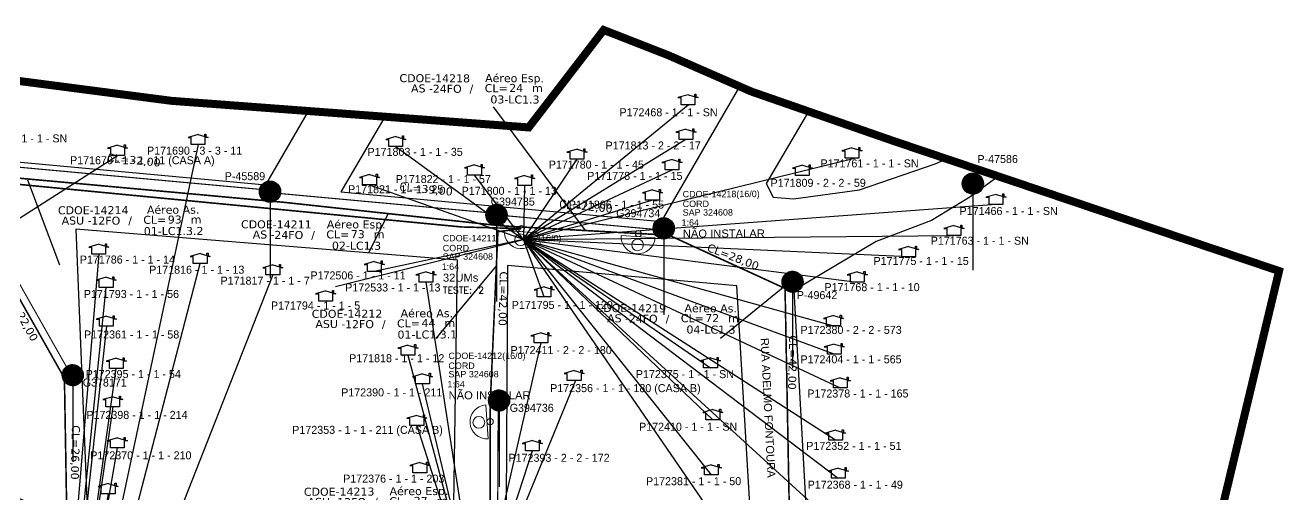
# Model space of a CAD drawing. Extents: x 4313 to 28038, y -9425 to 4777.
# Drawn here: x 13942 to 15514, y 2683 to 3269 of the extents above; entities that cross this region are included whole.
import ezdxf
from ezdxf.enums import TextEntityAlignment as Align

# ---------------------------------------------------------------- set-up
doc = ezdxf.new("R2010")
doc.units = ezdxf.units.DM
doc.header["$MEASUREMENT"] = 0
for name, color, linetype, lineweight in [("20.0-LEGENDA DOS CDO'S", 1, 'Continuous', 0), ('20.2-CDO_POSTE', 1, 'Continuous', 5), ('20.6-CORDOALHA_SUPORTE', 7, 'Continuous', 25)]:
    doc.layers.add(name, color=color, linetype=linetype, lineweight=lineweight)
for name, color, linetype in [('CAP a instalar', 1, 'Continuous'), ('celulas gpon', 7, 'Continuous'), ('label_cabos', 7, 'Continuous'), ('locais', 7, 'Continuous'), ('locais legendas', 7, 'Continuous'), ('QUADRA', 7, 'Continuous'), ('Segmento de Logradouro Texto', 238, 'Continuous'), ('surveys', 7, 'Continuous'), ('surveys legendas', 7, 'Continuous')]:
    doc.layers.add(name, color=color, linetype=linetype)
doc.layers.add('DROP DE CLIENTE', color=140, linetype='Continuous', plot=False)
doc.styles.add('ARIAL', font='arial.ttf')
doc.styles.add('DIGICADE', font='arial.ttf')
doc.styles.add('ROMANS', font='romans.shx')
doc.styles.add('siredit', font='verdana.ttf')
doc.linetypes.add('FENCELINE1', pattern='A,0.25,-0.1,[133,ltypeshp.shx,S=0.1,R=0,X=-0.1,Y=0],-0.1,1', length=1.45)
doc.dimstyles.new('CC', dxfattribs={"dimtxt": 1, "dimasz": 2, "dimexe": 0.18, "dimexo": 0.0625, "dimgap": 0.09, "dimtad": 0, "dimdec": 0, "dimrnd": 1, "dimzin": 0, "dimdsep": 46, "dimtxsty": 'siredit', "dimblk": 'NONE', "dimcen": 0, "dimse1": 1, "dimse2": 1, "dimsd1": 1, "dimsd2": 1, "dimclrt": 7, "dimadec": 0, "dimazin": 0, "dimtfac": 1, "dimtdec": 0, "dimtofl": 0, "dimtmove": 0, "dimatfit": 3, "dimfxl": 0, "dimtolj": 1, "dimtzin": 0, "dimarcsym": 0})

# ---------------------------------------------------------------- blocks, each defined once
blk = doc.blocks.new('*X22')
at = {"color": 0}
for p, q in [((-0.679997, 0.416018), (-0.018018, 1.077997)), ((-0.679809, 0.433884), (-0.035884, 1.077809)), ((-0.679715, 0.398622), (-0.000622, 1.077715)), ((-0.67911, 0.452261), (-0.054261, 1.07711)), ((-0.678999, 0.381661), (0.016339, 1.076999)), ((-0.677877, 0.365105), (0.032895, 1.075877)), ((-0.677853, 0.471196), (-0.073196, 1.075853)), ((-0.676376, 0.348929), (0.049071, 1.074376)), ((-0.675978, 0.490748), (-0.092748, 1.073978)), ((-0.674518, 0.333109), (0.064891, 1.072518)), ((-0.673417, 0.510987), (-0.112987, 1.071417)), ((-0.672323, 0.317627), (0.080373, 1.070323)), ((-0.67008, 0.532002), (-0.134002, 1.06808)), ((-0.669809, 0.302463), (0.095537, 1.067809)), ((-0.666991, 0.287604), (0.110396, 1.064991)), ((-0.665856, 0.553903), (-0.155903, 1.063856)), ((-0.663883, 0.273034), (0.124966, 1.061883)), ((-0.660603, 0.576834), (-0.178834, 1.058603)), ((-0.660497, 0.258742), (0.139258, 1.058497)), ((-0.656846, 0.244715), (0.153285, 1.054846)), ((-0.654125, 0.600989), (-0.202989, 1.052125)), ((-0.652938, 0.230945), (0.167055, 1.050938)), ((-0.648783, 0.217422), (0.180578, 1.046783)), ((-0.646156, 0.626637), (-0.228637, 1.044156)), ((-0.64439, 0.204138), (0.193862, 1.04239)), ((-0.639766, 0.191085), (0.206915, 1.037766)), ((-0.636298, 0.654172), (-0.256172, 1.034298)), ((-0.634917, 0.178256), (0.219744, 1.032917)), ((-0.62985, 0.165645), (0.232355, 1.02785)), ((-0.624571, 0.153247), (0.244753, 1.022571)), ((-0.623925, 0.684222), (-0.286222, 1.021925)), ((-0.619084, 0.141056), (0.256944, 1.017084)), ((-0.613395, 0.129067), (0.268933, 1.011395)), ((-0.607932, 0.717893), (-0.319893, 1.005932)), ((-0.607508, 0.117277), (0.280723, 1.005508)), ((-0.601426, 0.10568), (0.29232, 0.999426)), ((-0.595154, 0.094275), (0.303725, 0.993154)), ((-0.588694, 0.083057), (0.314943, 0.986694)), ((-0.58596, 0.757543), (-0.359543, 0.98396)), ((-0.58205, 0.072024), (0.325976, 0.98005)), ((-0.575224, 0.061172), (0.336828, 0.973224)), ((-0.568219, 0.0505), (0.3475, 0.966219)), ((-0.561036, 0.040005), (0.357995, 0.959036)), ((-0.553678, 0.029685), (0.368315, 0.951678)), ((-0.550397, 0.810783), (-0.412783, 0.948397)), ((-0.546146, 0.01954), (0.37846, 0.944146)), ((-0.538442, 0.009566), (0.388434, 0.936442)), ((-0.530567, -0.000236), (0.398236, 0.928567)), ((-0.522522, -0.009869), (0.407869, 0.920522)), ((-0.514308, -0.019333), (0.417333, 0.912308)), ((-0.505925, -0.028628), (0.426628, 0.903925)), ((-0.497375, -0.037756), (0.435756, 0.895375)), ((-0.488657, -0.046715), (0.444715, 0.886657)), ((-0.479772, -0.055508), (0.453508, 0.877772)), ((-0.470719, -0.064133), (0.462133, 0.868719)), ((-0.461499, -0.07259), (0.47059, 0.859499)), ((-0.45211, -0.080879), (0.478879, 0.85011)), ((-0.442553, -0.089), (0.487, 0.840553)), ((-0.432826, -0.096951), (0.494951, 0.830826)), ((-0.422929, -0.104731), (0.502731, 0.820929)), ((-0.41286, -0.11234), (0.51034, 0.81086)), ((-0.402619, -0.119776), (0.517776, 0.800619)), ((-0.392202, -0.127037), (0.525037, 0.790202)), ((-0.381609, -0.134122), (0.532122, 0.779609)), ((-0.370838, -0.141028), (0.539028, 0.768838)), ((-0.359886, -0.147754), (0.545754, 0.757886)), ((-0.348751, -0.154296), (0.552296, 0.746751)), ((-0.337429, -0.160652), (0.558652, 0.735429)), ((-0.325919, -0.16682), (0.56482, 0.723919)), ((-0.314215, -0.172794), (0.570794, 0.712215)), ((-0.302316, -0.178572), (0.576572, 0.700316)), ((-0.290215, -0.184149), (0.582149, 0.688215)), ((-0.27791, -0.189522), (0.587522, 0.67591)), ((-0.265395, -0.194684), (0.592684, 0.663395)), ((-0.252664, -0.199631), (0.597631, 0.650664)), ((-0.239711, -0.204356), (0.602356, 0.637711)), ((-0.226531, -0.208853), (0.606853, 0.624531)), ((-0.213115, -0.213115), (0.611115, 0.611115)), ((-0.199456, -0.217134), (0.615134, 0.597456)), ((-0.185546, -0.220901), (0.618901, 0.583546)), ((-0.171373, -0.224406), (0.622406, 0.569373)), ((-0.156929, -0.22764), (0.62564, 0.554929)), ((-0.1422, -0.230589), (0.628589, 0.5402)), ((-0.127174, -0.23324), (0.63124, 0.525174)), ((-0.111836, -0.23558), (0.63358, 0.509836)), ((-0.096169, -0.23759), (0.63559, 0.494169)), ((-0.080154, -0.239253), (0.637253, 0.478154)), ((-0.06377, -0.240547), (0.638547, 0.46177)), ((-0.046993, -0.241448), (0.639448, 0.444993)), ((-0.029795, -0.241927), (0.639927, 0.427795)), ((-0.012144, -0.241953), (0.639953, 0.410144)), ((0.006, -0.241488), (0.639488, 0.392)), ((0.024679, -0.240486), (0.638486, 0.373321)), ((0.043948, -0.238895), (0.636895, 0.354052)), ((0.063871, -0.236649), (0.634649, 0.334129)), ((0.084528, -0.23367), (0.63167, 0.313472)), ((0.106018, -0.229858), (0.627858, 0.291982)), ((0.12847, -0.225084), (0.623084, 0.26953)), ((0.152051, -0.21918), (0.61718, 0.245949)), ((0.176993, -0.211916), (0.609916, 0.221007)), ((0.203627, -0.20296), (0.60096, 0.194373)), ((0.232456, -0.191808), (0.589808, 0.165544)), ((0.264325, -0.177617), (0.575617, 0.133675)), ((0.300865, -0.158754), (0.556754, 0.097135)), ((0.346227, -0.13107), (0.52907, 0.051773)), ((0.43272, -0.062254), (0.460254, -0.03472))]:
    blk.add_line(p, q, dxfattribs=at)
blk = doc.blocks.new('POLE_POLE')
at = {"color": 0}
blk.add_line((-0.0000002, -0.00000239), (-0.0000002, -0.00004983), dxfattribs=at)
blk.add_circle((-0.0000002, 0.00000418), 0.0000066, dxfattribs=at)
at = {"color": 0, "xscale": 1e-05, "yscale": 1e-05, "zscale": 1e-05}
blk.add_blockref('*X22', (0, 0), dxfattribs=at)
blk = doc.blocks.new('SURVEY_SURVEY')
for p, q in [((0, 0.0000127), (-0.0000126, 0.000009)), ((-0.0000126, 0.000009), (-0.0000086, 0.000009)), ((-0.0000086, 0), (-0.0000086, 0.000009)), ((0.0000086, 0), (-0.0000086, 0)), ((0, 0.0000127), (0.0000126, 0.000009)), ((0.0000084, 0.0000132), (0.0000098, 0.0000132)), ((0.0000084, 0.0000103), (0.0000084, 0.0000132)), ((0.0000126, 0.000009), (0.0000086, 0.000009)), ((0.0000086, 0.000009), (0.0000086, 0)), ((0.0000098, 0.0000132), (0.0000098, 0.0000099))]:
    blk.add_line(p, q)
blk = doc.blocks.new('*U83')
at = {"color": 0}
blk.add_line((1.91, -1.13), (-2.21, -0.1), dxfattribs=at)
for centre, radius in [((0.1, 0.36), 0.733), ((-0.24, -1), 0.393)]:
    blk.add_circle(centre, radius, dxfattribs=at)
blk.add_arc((-0.15, -0.62), 2.12, 346.0674, 166.0674, dxfattribs=at)
blk = doc.blocks.new('*U33')
at = {"color": 0}
blk.add_line((2.14, -0.58), (-2.1, -0.68), dxfattribs=at)
for centre, radius in [((0, 0.38), 0.733), ((0.03, -1.03), 0.393)]:
    blk.add_circle(centre, radius, dxfattribs=at)
blk.add_arc((0.02, -0.63), 2.12, 1.3782, 181.3782, dxfattribs=at)
blk = doc.blocks.new('CDOE_CT_POSTE')
at = {"layer": "20.0-LEGENDA DOS CDO'S", "color": 0, "style": 'ARIAL'}
for tag, p in [('CDO_N', (0.12, 5.25)), ('CORDOALHA', (0.12, 4.02)), ('SAP', (0.12, 2.96)), ('1:XX', (0.14, 1.23)), ('UMS', (0.14, 0.22))]:
    blk.add_attdef(tag, p, '', height=0.68, rotation=0.118, dxfattribs=at)
blk.add_attdef('FIBRAS_UTILIZADAS', text='', height=0.68, rotation=0.118, dxfattribs=at).set_placement((7.83, 5.26), align=Align.CENTER)
blk = doc.blocks.new('Teste  FTTH')
at = {"color": 0, "lineweight": 0, "style": 'ROMANS'}
for tag, p in [('TESTE', (-2.302, -0.29)), ('QTDE', (0.212, -0.29))]:
    blk.add_attdef(tag, p, '', height=0.48, dxfattribs=at)
for tag, p, flags in [('FID', (-2.227, -1.253), 1), ('FATOR', (-2.227, -2.028), 3), ('ID_ATIVIDADE', (-2.227, -2.716), 3)]:
    blk.add_attdef(tag, p, '', height=0.48, dxfattribs=dict(at, flags=flags))
blk = doc.blocks.new('*U93')
at = {"layer": '20.6-CORDOALHA_SUPORTE', "const_width": 0.139}
for points in [[(-20.84, -0.38, 1.175511), (-20.83, 0.47)], [(8.73, 0.47, 1.231752), (8.73, -0.38)]]:
    blk.add_lwpolyline(points, format="xyb", dxfattribs=at)
blk.add_lwpolyline([(-20.3, 0.04), (8.21, 0.04)], dxfattribs=at)
at = {"layer": '20.6-CORDOALHA_SUPORTE', "color": 0, "lineweight": 0, "style": 'ROMANS'}
blk.add_attdef('LANCE', text='', height=1, dxfattribs=at).set_placement((-0.54, -2.21), align=Align.RIGHT)
at = {"layer": '20.6-CORDOALHA_SUPORTE', "color": 0, "style": 'siredit'}
blk.add_attdef('QTDE', (-0.54, -2.21), '', height=1, rotation=359.69, dxfattribs=at)
at = {"layer": '20.6-CORDOALHA_SUPORTE', "color": 0, "lineweight": 0, "style": 'ROMANS'}
for tag, p, flags in [('FATOR', (-5.2, -4.44), 3), ('ID_ATIVIDADE', (-5.2, -6.67), 3), ('FID', (-5.2, -8.9), 1)]:
    blk.add_attdef(tag, p, '', height=1, dxfattribs=dict(at, flags=flags))
blk = doc.blocks.new('*U94')
at = {"layer": '20.6-CORDOALHA_SUPORTE', "const_width": 0.139}
for points in [[(-20.84, -0.38, 1.175511), (-20.83, 0.47)], [(18.24, 0.46, 1.231752), (18.24, -0.38)]]:
    blk.add_lwpolyline(points, format="xyb", dxfattribs=at)
blk.add_lwpolyline([(-20.3, 0.04), (17.72, 0.04)], dxfattribs=at)
at = {"layer": '20.6-CORDOALHA_SUPORTE', "color": 0, "lineweight": 0, "style": 'ROMANS'}
blk.add_attdef('LANCE', text='', height=1, dxfattribs=at).set_placement((-0.54, -2.21), align=Align.RIGHT)
at = {"layer": '20.6-CORDOALHA_SUPORTE', "color": 0, "style": 'siredit'}
blk.add_attdef('QTDE', (-0.54, -2.21), '', height=1, rotation=359.69, dxfattribs=at)
at = {"layer": '20.6-CORDOALHA_SUPORTE', "color": 0, "lineweight": 0, "style": 'ROMANS'}
for tag, p, flags in [('FATOR', (-5.2, -4.44), 3), ('ID_ATIVIDADE', (-5.2, -6.67), 3), ('FID', (-5.2, -8.9), 1)]:
    blk.add_attdef(tag, p, '', height=1, dxfattribs=dict(at, flags=flags))
blk = doc.blocks.new('*U95')
at = {"layer": '20.6-CORDOALHA_SUPORTE', "const_width": 0.139}
for points in [[(-20.84, -0.38, 1.175511), (-20.83, 0.47)], [(6.05, 0.47, 1.231752), (6.05, -0.38)]]:
    blk.add_lwpolyline(points, format="xyb", dxfattribs=at)
blk.add_lwpolyline([(-20.3, 0.04), (5.52, 0.04)], dxfattribs=at)
at = {"layer": '20.6-CORDOALHA_SUPORTE', "color": 0, "lineweight": 0, "style": 'ROMANS'}
blk.add_attdef('LANCE', text='', height=1, dxfattribs=at).set_placement((-0.54, -2.21), align=Align.RIGHT)
at = {"layer": '20.6-CORDOALHA_SUPORTE', "color": 0, "style": 'siredit'}
blk.add_attdef('QTDE', (-0.54, -2.21), '', height=1, rotation=359.69, dxfattribs=at)
at = {"layer": '20.6-CORDOALHA_SUPORTE', "color": 0, "lineweight": 0, "style": 'ROMANS'}
for tag, p, flags in [('FATOR', (-5.2, -4.44), 3), ('ID_ATIVIDADE', (-5.2, -6.67), 3), ('FID', (-5.2, -8.9), 1)]:
    blk.add_attdef(tag, p, '', height=1, dxfattribs=dict(at, flags=flags))
blk = doc.blocks.new('*U96')
at = {"layer": '20.6-CORDOALHA_SUPORTE', "const_width": 0.139}
for points in [[(-20.84, -0.38, 1.175511), (-20.83, 0.47)], [(-1.45, 0.47, 1.231752), (-1.45, -0.38)]]:
    blk.add_lwpolyline(points, format="xyb", dxfattribs=at)
blk.add_lwpolyline([(-20.3, 0.04), (-1.97, 0.04)], dxfattribs=at)
at = {"layer": '20.6-CORDOALHA_SUPORTE', "color": 0, "lineweight": 0, "style": 'ROMANS'}
blk.add_attdef('LANCE', text='', height=1, dxfattribs=at).set_placement((-0.54, -2.21), align=Align.RIGHT)
at = {"layer": '20.6-CORDOALHA_SUPORTE', "color": 0, "style": 'siredit'}
blk.add_attdef('QTDE', (-0.54, -2.21), '', height=1, rotation=359.69, dxfattribs=at)
at = {"layer": '20.6-CORDOALHA_SUPORTE', "color": 0, "lineweight": 0, "style": 'ROMANS'}
for tag, p, flags in [('FATOR', (-5.2, -4.44), 3), ('ID_ATIVIDADE', (-5.2, -6.67), 3), ('FID', (-5.2, -8.9), 1)]:
    blk.add_attdef(tag, p, '', height=1, dxfattribs=dict(at, flags=flags))
blk = doc.blocks.new('*U97')
at = {"layer": '20.6-CORDOALHA_SUPORTE', "const_width": 0.139}
for points in [[(-20.84, -0.38, 1.175511), (-20.83, 0.47)], [(7.83, 0.47, 1.231752), (7.83, -0.38)]]:
    blk.add_lwpolyline(points, format="xyb", dxfattribs=at)
blk.add_lwpolyline([(-20.3, 0.04), (7.31, 0.04)], dxfattribs=at)
at = {"layer": '20.6-CORDOALHA_SUPORTE', "color": 0, "lineweight": 0, "style": 'ROMANS'}
blk.add_attdef('LANCE', text='', height=1, dxfattribs=at).set_placement((-0.54, -2.21), align=Align.RIGHT)
at = {"layer": '20.6-CORDOALHA_SUPORTE', "color": 0, "style": 'siredit'}
blk.add_attdef('QTDE', (-0.54, -2.21), '', height=1, rotation=359.69, dxfattribs=at)
at = {"layer": '20.6-CORDOALHA_SUPORTE', "color": 0, "lineweight": 0, "style": 'ROMANS'}
for tag, p, flags in [('FATOR', (-5.2, -4.44), 3), ('ID_ATIVIDADE', (-5.2, -6.67), 3), ('FID', (-5.2, -8.9), 1)]:
    blk.add_attdef(tag, p, '', height=1, dxfattribs=dict(at, flags=flags))
blk = doc.blocks.new('Inst CB ESP CFOA-SM-AS-80-TS-24')
at = {"layer": 'label_cabos', "color": 0, "style": 'siredit'}
for tag, flags, p in [('ID_ATIVIDADE', 3, (1.31, 2.67)), ('FATOR', 1, (11.56, 2.55))]:
    blk.add_attdef(tag, text='', height=1, rotation=359.69, dxfattribs=dict(at, flags=flags)).set_placement(p, align=Align.MIDDLE_CENTER)
for tag, p in [('DESTINO_CABO', (3.13, 1.26)), ('TIPO_CABO', (13.11, 1.24)), ('TIPO_CABO', (1.76, 0)), ('CABO', (4.69, -0.05)), ('/', (7.71, -0.05)), ('LANCE', (10.81, 0)), ('UND', (15.96, 0)), ('FID', (13.15, -1.41))]:
    blk.add_attdef(tag, text='', height=1, rotation=359.69, dxfattribs=at).set_placement(p, align=Align.MIDDLE_CENTER)
blk.add_attdef('QTDE', (12.43, -0.47), '', height=1, rotation=359.69, dxfattribs=at)
blk = doc.blocks.new('_None')
blk = doc.blocks.new('Inst CB AS CFOA-SM-ASU-120-S-12')
at = {"layer": 'label_cabos', "color": 0, "style": 'siredit'}
for tag, flags, p in [('ID_ATIVIDADE', 3, (1.31, 2.67)), ('FATOR', 1, (11.56, 2.55))]:
    blk.add_attdef(tag, text='', height=1, rotation=359.69, dxfattribs=dict(at, flags=flags)).set_placement(p, align=Align.MIDDLE_CENTER)
for tag, p in [('DESTINO_CABO', (3.13, 1.26)), ('TIPO_CABO', (13.11, 1.24)), ('TIPO_CABO', (1.26, 0)), ('CABO', (4.69, -0.05)), ('/', (7.71, -0.05)), ('LANCE', (10.81, 0)), ('UND', (15.96, 0)), ('FID', (13.15, -1.41))]:
    blk.add_attdef(tag, text='', height=1, rotation=359.69, dxfattribs=at).set_placement(p, align=Align.MIDDLE_CENTER)
blk.add_attdef('QTDE', (12.43, -0.47), '', height=1, rotation=359.69, dxfattribs=at)
blk = doc.blocks.new('Inst CB ESP CFOA-SM-ASU-120-S-12')
at = {"layer": 'label_cabos', "color": 0, "style": 'siredit'}
for tag, flags, p in [('ID_ATIVIDADE', 3, (1.31, 2.67)), ('FATOR', 1, (11.56, 2.55))]:
    blk.add_attdef(tag, text='', height=1, rotation=359.69, dxfattribs=dict(at, flags=flags)).set_placement(p, align=Align.MIDDLE_CENTER)
for tag, p in [('DESTINO_CABO', (3.13, 1.26)), ('TIPO_CABO', (13.11, 1.24)), ('TIPO_CABO', (1.26, 0)), ('CABO', (4.69, -0.05)), ('/', (7.71, -0.05)), ('LANCE', (10.81, 0)), ('UND', (15.96, 0)), ('FID', (13.15, -1.41))]:
    blk.add_attdef(tag, text='', height=1, rotation=359.69, dxfattribs=at).set_placement(p, align=Align.MIDDLE_CENTER)
blk.add_attdef('QTDE', (12.43, -0.47), '', height=1, rotation=359.69, dxfattribs=at)
blk = doc.blocks.new('Inst CB AS CFOA-SM-AS-80-TS-24')
at = {"layer": 'label_cabos', "color": 0, "style": 'siredit'}
for tag, flags, p in [('ID_ATIVIDADE', 3, (1.31, 2.67)), ('FATOR', 1, (11.56, 2.55))]:
    blk.add_attdef(tag, text='', height=1, rotation=359.69, dxfattribs=dict(at, flags=flags)).set_placement(p, align=Align.MIDDLE_CENTER)
for tag, p in [('DESTINO_CABO', (3.13, 1.26)), ('TIPO_CABO', (13.11, 1.24)), ('TIPO_CABO', (1.76, 0)), ('CABO', (4.69, -0.05)), ('/', (7.71, -0.05)), ('LANCE', (10.81, 0)), ('UND', (15.96, 0)), ('FID', (13.15, -1.41))]:
    blk.add_attdef(tag, text='', height=1, rotation=359.69, dxfattribs=at).set_placement(p, align=Align.MIDDLE_CENTER)
blk.add_attdef('QTDE', (12.43, -0.47), '', height=1, rotation=359.69, dxfattribs=at)
blk = doc.blocks.new('Inst CDOE-16 CAIXA DIST OPT CDOE 48F_16D C_SPL_2_1_8')
at = {"layer": "20.0-LEGENDA DOS CDO'S", "color": 0}
for tag, p, style, flags in [('ID_ATIVIDADE', (0.12, 6.47), 'ARIAL', 3), ('FATOR', (7.92, 6.47), 'ARIAL', 1), ('QTDE', (0.1, -1.17), 'DIGICADE', 3)]:
    blk.add_attdef(tag, p, '', height=0.8, rotation=0.118, dxfattribs=dict(at, style=style, flags=flags))
at = {"layer": "20.0-LEGENDA DOS CDO'S", "color": 0, "style": 'ARIAL'}
for tag, p, height in [('CORDOALHA', (0.12, 4.02), 0.8), ('FID', (0.12, 5.25), 0.8), ('SAP', (0.12, 2.96), 0.8), ('1:XX', (-0.01, 1.7), 0.8), ('UMS', (0.14, 0.22), 1)]:
    blk.add_attdef(tag, p, '', height=height, rotation=0.118, dxfattribs=at)
blk.add_attdef('FIBRAS_UTILIZADAS', text='', height=0.8, rotation=0.118, dxfattribs=at).set_placement((13.48, 5.26), align=Align.CENTER)

msp = doc.modelspace()

# ---------------------------------------------------------------- linework, layer by layer
at = {"layer": 'CAP a instalar', "linetype": 'FENCELINE1', "ltscale": 5, "const_width": 2}
for points in [[(13459.2, 3125.9), (13527.5, 3129.5), (13846.2, 3086.3), (14265.3, 3048.1), (14537, 3018.7), (14745.9, 3007.1), (14890.8, 2940.6), (14896.1, 2663.5), (14913.5, 2363)], [(14561.4, 3015.3), (14486.5, 3017.4), (13849.1, 3078.7), (13990.6, 2828.5), (13994.4, 2607.2), (13998.3, 2518.4), (13984.1, 2185.6), (13990.7, 1943.6), (14217.1, 1940.1)], [(14561.4, 3015.3), (14532.1, 3011.5), (14522.5, 2796.8), (14522.1, 2529.5)]]:
    msp.add_lwpolyline(points, dxfattribs=at)
at = {"layer": 'celulas gpon', "color": 116, "linetype": 'Continuous', "lineweight": 200, "const_width": 10}
msp.add_lwpolyline([(13632.6, 1804.7), (14695.4, 1771.1), (15369.2, 1763.8), (15377.7, 2419.1), (15507.9, 2962.4), (15025.8, 3124.9), (14848.4, 3186.6), (14745, 3231.8), (14664.2, 3263.4), (14570.6, 3141.7), (14124.4, 3174.9), (13748.9, 3223.8)], dxfattribs=at)
at = {"layer": 'DROP DE CLIENTE'}
for points in [[(14767, 3126.8), (14564.2, 3001.6), (14769.6, 3169.9)], [(14157.6, 3120.2), (13971.9, 2248.1)], [(14404.5, 3117.8), (14564.2, 3001.6), (14630.9, 3101.9)], [(13458, 2723.9), (14057, 3106.8)], [(14564.2, 3001.6), (14977.4, 3103.4)], [(14565.5, 3069.1), (14564.2, 3001.6), (14502.8, 3082.2)], [(14725.2, 3050.9), (14564.2, 3001.6), (14749.6, 3088.8)], [(14564.2, 3001.6), (14370.7, 3070.1)], [(15154.4, 3045.4), (14564.2, 3001.6)], [(15045.2, 2980.2), (14564.2, 3001.6), (15101.8, 3006.6)], [(14329.3, 2943.2), (14564.2, 3001.6), (14377.7, 2961.7)], [(14589.8, 2930), (14564.2, 3001.6), (14797.6, 2841.3)], [(14800.6, 2776.7), (14564.2, 3001.6), (14798.6, 2707.7)], [(14799.7, 2658.6), (14564.2, 3001.6), (14951.3, 2894.1)], [(14952.3, 2858.5), (14564.2, 3001.6), (14959.8, 2816.4)], [(14953.9, 2751), (14564.2, 3001.6), (14957.3, 2703.6)], [(14953.2, 2645.3), (14564.2, 3001.6), (14981, 2948.6)], [(14033.5, 2983.3), (13971.9, 2248.1), (14160.2, 2971.6)], [(14250.9, 2957.4), (13971.9, 2248.1)], [(14043, 2893.3), (13971.9, 2248.1), (14042.7, 2941.8)], [(14419.7, 2857.2), (14507.5, 2529.2), (14442.3, 2948.5)], [(14629.1, 2825.5), (14507.5, 2529.2), (14586, 2872.5)], [(14051, 2792.7), (13971.9, 2248.1), (14055.4, 2840.7)], [(14430.8, 2769.4), (14507.5, 2529.2), (14437.9, 2821.4)], [(14045.3, 2684.1), (13971.9, 2248.1), (14056.7, 2741.4)], [(14572.3, 2653.8), (14507.5, 2529.2), (14575.1, 2737.8)]]:
    msp.add_lwpolyline(points, dxfattribs=at)
at = {"layer": 'QUADRA', "ltscale": 5e-05}
for points in [[(13906.7, 3203.2), (13849.8, 3106.4), (14242.1, 3070.1), (14295.5, 3162.1)], [(14390.9, 3155), (14335.9, 3061.4), (14736.4, 3024.3), (14834.2, 3192.8)], [(14920.2, 3161.6), (14867.4, 3071.7), (14875.8, 3054.8), (14901.3, 3052.6), (14983.9, 3063.8), (15078.4, 3096.3), (15092.8, 3102.3)], [(15157.1, 3080.6), (15121.5, 3054.8), (15073.6, 3025.5), (15004.7, 2999.3), (14901.6, 2938.2), (14942.7, 2206.3), (14876, 2000.8)], [(14004.8, 3014.6), (14023.9, 2544.6), (14000.1, 2011.6), (14467, 2006.9), (14481.8, 2976.1), (14004.8, 3014.6)], [(14543.9, 2969.1), (14538.5, 2006.1), (14797.8, 2001.6), (14873.6, 2222.8), (14830.7, 2943.9), (14543.9, 2969.1)]]:
    msp.add_lwpolyline(points, dxfattribs=at)

# ---------------------------------------------------------------- block references
at = {"layer": "20.0-LEGENDA DOS CDO'S", "color": 8}
ref = msp.add_blockref('CDOE_CT_POSTE', (14761.7, 3001.9), dxfattribs=dict(at, xscale=10, yscale=10, zscale=10))
ref.add_attrib('CDO_N', 'CDOE-14218', (14762.9, 3054.4), dxfattribs={"color": 0, "height": 8, "rotation": 0.118, "style": 'ARIAL'})
ref.add_attrib('CORDOALHA', 'CORD', (14762.9, 3042.2), dxfattribs={"color": 0, "height": 8, "rotation": 0.118, "style": 'ARIAL'})
ref.add_attrib('SAP', 'SAP 324608', (14762.9, 3031.5), dxfattribs={"color": 0, "height": 8, "rotation": 0.118, "style": 'ARIAL'})
ref.add_attrib('1:XX', '1:64', (14761.5, 3018.9), dxfattribs={"color": 0, "height": 8, "rotation": 0.118, "style": 'ARIAL'})
ref.add_attrib('UMS', 'NÃO INSTALAR', (14763.1, 3004.1), dxfattribs={"color": 0, "height": 10, "rotation": 0.118, "style": 'ARIAL'})
ref.add_attrib('FIBRAS_UTILIZADAS', '   (16/0)', dxfattribs={"color": 0, "height": 8, "rotation": 0.118, "style": 'ARIAL'}).set_placement((14839.9, 3054.6), align=Align.CENTER)
at = {"layer": "20.0-LEGENDA DOS CDO'S", "lineweight": 0, "xscale": 10, "yscale": 10, "zscale": 10}
msp.add_blockref('Inst CDOE-16 CAIXA DIST OPT CDOE 48F_16D C_SPL_2_1_8', (14462, 2946.8), dxfattribs=at).add_auto_attribs({'FID': 'CDOE-14211', 'CORDOALHA': 'CORD', 'SAP': 'SAP 324608', '1:XX': '1:64', 'UMS': '32UMs', 'FIBRAS_UTILIZADAS': '(16/0)'})
at = {"layer": "20.0-LEGENDA DOS CDO'S", "lineweight": 0, "xscale": 17.50499999999995, "yscale": 17.50499999999995, "zscale": 17.50499999999995, "rotation": 0.004078562105398152}
msp.add_blockref('Teste  FTTH', (14503.8, 2939.3), dxfattribs=at).add_auto_attribs({'TESTE': 'TESTE:', 'QTDE': '2'})
at = {"layer": "20.0-LEGENDA DOS CDO'S", "color": 8}
ref = msp.add_blockref('CDOE_CT_POSTE', (14469.1, 2799.9), dxfattribs=dict(at, xscale=10, yscale=10, zscale=10))
ref.add_attrib('CDO_N', 'CDOE-14212', (14470.3, 2852.4), dxfattribs={"color": 0, "height": 8, "rotation": 0.118, "style": 'ARIAL'})
ref.add_attrib('CORDOALHA', 'CORD', (14470.3, 2840.1), dxfattribs={"color": 0, "height": 8, "rotation": 0.118, "style": 'ARIAL'})
ref.add_attrib('SAP', 'SAP 324608', (14470.3, 2829.5), dxfattribs={"color": 0, "height": 8, "rotation": 0.118, "style": 'ARIAL'})
ref.add_attrib('1:XX', '1:64', (14469, 2816.9), dxfattribs={"color": 0, "height": 8, "rotation": 0.118, "style": 'ARIAL'})
ref.add_attrib('UMS', 'NÃO INSTALAR', (14470.5, 2802.1), dxfattribs={"color": 0, "height": 10, "rotation": 0.118, "style": 'ARIAL'})
ref.add_attrib('FIBRAS_UTILIZADAS', '   (16/0)', dxfattribs={"color": 0, "height": 8, "rotation": 0.118, "style": 'ARIAL'}).set_placement((14547.4, 2852.5), align=Align.CENTER)
at = {"layer": '20.2-CDO_POSTE', "color": 10, "xscale": 9.999999999999996, "yscale": 9.999999999999996, "zscale": 9.999999999999996, "rotation": 190.0593598148893}
msp.add_blockref('*U83', (14560.8, 3005.1), dxfattribs=at)
at = {"layer": '20.2-CDO_POSTE', "color": 8, "xscale": 10, "yscale": 10, "zscale": 10}
for p, rotation in [((14706.9, 2998.8), 174.7283911961746), ((14512.1, 2773.5), 92.69537114385017)]:
    msp.add_blockref('*U33', p, dxfattribs=dict(at, rotation=rotation))
at = {"layer": '20.6-CORDOALHA_SUPORTE', "color": 0, "lineweight": 0, "xscale": 10, "yscale": 10, "zscale": 10}
for name, p, rotation, values in [('*U93', (13952.4, 2913.9), 299.5080891634831, {'QTDE': '22,00', 'LANCE': 'CL='}), ('*U97', (14530.9, 2584.2), 269.6849611205679, {'QTDE': '35,00', 'LANCE': 'CL='})]:
    msp.add_blockref(name, p, dxfattribs=dict(at, rotation=rotation)).add_auto_attribs(values)
at = {"layer": '20.6-CORDOALHA_SUPORTE', "color": 0, "lineweight": 0}
ref = msp.add_blockref('*U94', (14058, 3080.2), dxfattribs=dict(at, xscale=10, yscale=10, zscale=10, rotation=354.7526293840563))
ref.add_attrib('QTDE', '32,00', (14071.2, 3096.4), dxfattribs={"color": 0, "height": 10, "rotation": 354.4426, "style": 'siredit'})
ref.add_attrib('LANCE', 'CL=', dxfattribs={"color": 0, "lineweight": 0, "height": 10, "rotation": 354.7526, "style": 'ROMANS'}).set_placement((14071.2, 3096.4), align=Align.RIGHT)
ref = msp.add_blockref('*U95', (14462.6, 3040.1), dxfattribs=dict(at, xscale=10, yscale=10, zscale=10, rotation=354.7526293840563))
ref.add_attrib('QTDE', '39,00', (14436.1, 3060.2), dxfattribs={"color": 0, "height": 10, "rotation": 354.4426, "style": 'siredit'})
ref.add_attrib('LANCE', 'CL=', dxfattribs={"color": 0, "lineweight": 0, "height": 10, "rotation": 354.7526, "style": 'ROMANS'}).set_placement((14436.1, 3060.2), align=Align.RIGHT)
ref = msp.add_blockref('*U96', (14745.6, 3012.3), dxfattribs=dict(at, xscale=10, yscale=10, zscale=10, rotation=354.7526293840563))
ref.add_attrib('QTDE', '22,00', (14635.8, 3038.8), dxfattribs={"color": 0, "height": 10, "rotation": 354.4426, "style": 'siredit'})
ref.add_attrib('LANCE', 'CL=', dxfattribs={"color": 0, "lineweight": 0, "height": 10, "rotation": 354.7526, "style": 'ROMANS'}).set_placement((14635.8, 3038.8), align=Align.RIGHT)
at = {"layer": 'label_cabos'}
ref = msp.add_blockref('Inst CB ESP CFOA-SM-AS-80-TS-24', (14421.9, 3190.4), dxfattribs=dict(at, xscale=10, yscale=10, zscale=10, rotation=0.1315642785740556))
ref.add_attrib('DESTINO_CABO', 'CDOE-14218', dxfattribs={"color": 0, "height": 10, "rotation": 359.8216, "style": 'siredit'}).set_placement((14453.2, 3203.1), align=Align.MIDDLE_CENTER)
ref.add_attrib('TIPO_CABO', 'Aéreo Esp.', dxfattribs={"color": 0, "height": 10, "rotation": 359.8216, "style": 'siredit'}).set_placement((14552.9, 3203.2), align=Align.MIDDLE_CENTER)
ref.add_attrib('CABO', '24FO', dxfattribs={"color": 0, "height": 10, "rotation": 359.8216, "style": 'siredit'}).set_placement((14468.8, 3190), align=Align.MIDDLE_CENTER)
ref.add_attrib('/', '/', dxfattribs={"color": 0, "height": 10, "rotation": 359.8216, "style": 'siredit'}).set_placement((14499, 3190.1), align=Align.MIDDLE_CENTER)
ref.add_attrib('TIPO_CABO', 'AS - ', dxfattribs={"color": 0, "height": 10, "rotation": 359.8216, "style": 'siredit'}).set_placement((14439.5, 3190.4), align=Align.MIDDLE_CENTER)
ref.add_attrib('FID', '03-LC1.3', dxfattribs={"color": 0, "height": 10, "rotation": 359.8216, "style": 'siredit'}).set_placement((14553.4, 3176.6), align=Align.MIDDLE_CENTER)
ref.add_attrib('LANCE', 'CL=', dxfattribs={"color": 0, "height": 10, "rotation": 359.8216, "style": 'siredit'}).set_placement((14530, 3190.7), align=Align.MIDDLE_CENTER)
ref.add_attrib('QTDE', '24', (14546.2, 3186), dxfattribs={"color": 0, "height": 10, "rotation": 359.8216, "style": 'siredit'})
ref.add_attrib('UND', 'm', dxfattribs={"color": 0, "height": 10, "rotation": 359.8216, "style": 'siredit'}).set_placement((14581.5, 3190.8), align=Align.MIDDLE_CENTER)
ref = msp.add_blockref('Inst CB AS CFOA-SM-ASU-120-S-12', (13995.4, 3025.4), dxfattribs=dict(at, xscale=10, yscale=10, zscale=10, rotation=0.4634636605450992))
ref.add_attrib('DESTINO_CABO', 'CDOE-14214', dxfattribs={"color": 0, "height": 10, "rotation": 0.1535, "style": 'siredit'}).set_placement((14026.6, 3038.3), align=Align.MIDDLE_CENTER)
ref.add_attrib('TIPO_CABO', 'Aéreo As.', dxfattribs={"color": 0, "height": 10, "rotation": 0.1535, "style": 'siredit'}).set_placement((14126.4, 3038.9), align=Align.MIDDLE_CENTER)
ref.add_attrib('CABO', '12FO', dxfattribs={"color": 0, "height": 10, "rotation": 0.1535, "style": 'siredit'}).set_placement((14042.3, 3025.2), align=Align.MIDDLE_CENTER)
ref.add_attrib('/', '/', dxfattribs={"color": 0, "height": 10, "rotation": 0.1535, "style": 'siredit'}).set_placement((14072.6, 3025.5), align=Align.MIDDLE_CENTER)
ref.add_attrib('TIPO_CABO', 'ASU - ', dxfattribs={"color": 0, "height": 10, "rotation": 0.1535, "style": 'siredit'}).set_placement((14008, 3025.4), align=Align.MIDDLE_CENTER)
ref.add_attrib('FID', '01-LC1.3.2', dxfattribs={"color": 0, "height": 10, "rotation": 0.1535, "style": 'siredit'}).set_placement((14127, 3012.3), align=Align.MIDDLE_CENTER)
ref.add_attrib('LANCE', 'CL=', dxfattribs={"color": 0, "height": 10, "rotation": 0.1535, "style": 'siredit'}).set_placement((14103.5, 3026.3), align=Align.MIDDLE_CENTER)
ref.add_attrib('QTDE', '93', (14119.7, 3021.6), dxfattribs={"color": 0, "height": 10, "rotation": 0.1535, "style": 'siredit'})
ref.add_attrib('UND', 'm', dxfattribs={"color": 0, "height": 10, "rotation": 0.1535, "style": 'siredit'}).set_placement((14155.1, 3026.7), align=Align.MIDDLE_CENTER)
ref = msp.add_blockref('Inst CB ESP CFOA-SM-AS-80-TS-24', (14224, 3007.9), dxfattribs=dict(at, xscale=10, yscale=10, zscale=10, rotation=0.1315642785740557))
ref.add_attrib('DESTINO_CABO', 'CDOE-14211', dxfattribs={"color": 0, "height": 10, "rotation": 359.8216, "style": 'siredit'}).set_placement((14255.3, 3020.6), align=Align.MIDDLE_CENTER)
ref.add_attrib('TIPO_CABO', 'Aéreo Esp.', dxfattribs={"color": 0, "height": 10, "rotation": 359.8216, "style": 'siredit'}).set_placement((14355.1, 3020.6), align=Align.MIDDLE_CENTER)
ref.add_attrib('CABO', '24FO', dxfattribs={"color": 0, "height": 10, "rotation": 359.8216, "style": 'siredit'}).set_placement((14270.9, 3007.4), align=Align.MIDDLE_CENTER)
ref.add_attrib('/', '/', dxfattribs={"color": 0, "height": 10, "rotation": 359.8216, "style": 'siredit'}).set_placement((14301.2, 3007.5), align=Align.MIDDLE_CENTER)
ref.add_attrib('TIPO_CABO', 'AS - ', dxfattribs={"color": 0, "height": 10, "rotation": 359.8216, "style": 'siredit'}).set_placement((14241.7, 3007.9), align=Align.MIDDLE_CENTER)
ref.add_attrib('FID', '02-LC1.3', dxfattribs={"color": 0, "height": 10, "rotation": 359.8216, "style": 'siredit'}).set_placement((14355.5, 2994), align=Align.MIDDLE_CENTER)
ref.add_attrib('LANCE', 'CL=', dxfattribs={"color": 0, "height": 10, "rotation": 359.8216, "style": 'siredit'}).set_placement((14332.1, 3008.1), align=Align.MIDDLE_CENTER)
ref.add_attrib('QTDE', '73', (14348.3, 3003.4), dxfattribs={"color": 0, "height": 10, "rotation": 359.8216, "style": 'siredit'})
ref.add_attrib('UND', 'm', dxfattribs={"color": 0, "height": 10, "rotation": 359.8216, "style": 'siredit'}).set_placement((14383.7, 3008.2), align=Align.MIDDLE_CENTER)
ref = msp.add_blockref('Inst CB AS CFOA-SM-ASU-120-S-12', (14312.4, 2896.1), dxfattribs=dict(at, xscale=10, yscale=10, zscale=10, rotation=0.4634636605450989))
ref.add_attrib('DESTINO_CABO', 'CDOE-14212', dxfattribs={"color": 0, "height": 10, "rotation": 0.1535, "style": 'siredit'}).set_placement((14343.6, 2909), align=Align.MIDDLE_CENTER)
ref.add_attrib('TIPO_CABO', 'Aéreo As.', dxfattribs={"color": 0, "height": 10, "rotation": 0.1535, "style": 'siredit'}).set_placement((14443.3, 2909.6), align=Align.MIDDLE_CENTER)
ref.add_attrib('CABO', '12FO', dxfattribs={"color": 0, "height": 10, "rotation": 0.1535, "style": 'siredit'}).set_placement((14359.2, 2896), align=Align.MIDDLE_CENTER)
ref.add_attrib('/', '/', dxfattribs={"color": 0, "height": 10, "rotation": 0.1535, "style": 'siredit'}).set_placement((14389.5, 2896.2), align=Align.MIDDLE_CENTER)
ref.add_attrib('TIPO_CABO', 'ASU - ', dxfattribs={"color": 0, "height": 10, "rotation": 0.1535, "style": 'siredit'}).set_placement((14325, 2896.2), align=Align.MIDDLE_CENTER)
ref.add_attrib('FID', '01-LC1.3.1', dxfattribs={"color": 0, "height": 10, "rotation": 0.1535, "style": 'siredit'}).set_placement((14443.9, 2883.1), align=Align.MIDDLE_CENTER)
ref.add_attrib('LANCE', 'CL=', dxfattribs={"color": 0, "height": 10, "rotation": 0.1535, "style": 'siredit'}).set_placement((14420.4, 2897), align=Align.MIDDLE_CENTER)
ref.add_attrib('QTDE', '44', (14436.7, 2892.4), dxfattribs={"color": 0, "height": 10, "rotation": 0.1535, "style": 'siredit'})
ref.add_attrib('UND', 'm', dxfattribs={"color": 0, "height": 10, "rotation": 0.1535, "style": 'siredit'}).set_placement((14472, 2897.4), align=Align.MIDDLE_CENTER)
ref = msp.add_blockref('Inst CB AS CFOA-SM-AS-80-TS-24', (14666.8, 2903.4), dxfattribs=dict(at, xscale=10, yscale=10, zscale=10))
ref.add_attrib('DESTINO_CABO', 'CDOE-14219', dxfattribs={"color": 0, "height": 10, "rotation": 359.69, "style": 'siredit'}).set_placement((14698.1, 2916), align=Align.MIDDLE_CENTER)
ref.add_attrib('TIPO_CABO', 'Aéreo As.', dxfattribs={"color": 0, "height": 10, "rotation": 359.69, "style": 'siredit'}).set_placement((14797.9, 2915.8), align=Align.MIDDLE_CENTER)
ref.add_attrib('CABO', '24FO', dxfattribs={"color": 0, "height": 10, "rotation": 359.69, "style": 'siredit'}).set_placement((14713.6, 2902.8), align=Align.MIDDLE_CENTER)
ref.add_attrib('/', '/', dxfattribs={"color": 0, "height": 10, "rotation": 359.69, "style": 'siredit'}).set_placement((14743.9, 2902.8), align=Align.MIDDLE_CENTER)
ref.add_attrib('TIPO_CABO', 'AS - ', dxfattribs={"color": 0, "height": 10, "rotation": 359.69, "style": 'siredit'}).set_placement((14684.4, 2903.3), align=Align.MIDDLE_CENTER)
ref.add_attrib('FID', '04-LC1.3', dxfattribs={"color": 0, "height": 10, "rotation": 359.69, "style": 'siredit'}).set_placement((14798.3, 2889.2), align=Align.MIDDLE_CENTER)
ref.add_attrib('LANCE', 'CL=', dxfattribs={"color": 0, "height": 10, "rotation": 359.69, "style": 'siredit'}).set_placement((14774.9, 2903.4), align=Align.MIDDLE_CENTER)
ref.add_attrib('QTDE', '72', (14791.1, 2898.6), dxfattribs={"color": 0, "height": 10, "rotation": 359.69, "style": 'siredit'})
ref.add_attrib('UND', 'm', dxfattribs={"color": 0, "height": 10, "rotation": 359.69, "style": 'siredit'}).set_placement((14826.4, 2903.4), align=Align.MIDDLE_CENTER)
ref = msp.add_blockref('Inst CB ESP CFOA-SM-ASU-120-S-12', (14302.6, 2674), dxfattribs=dict(at, xscale=10, yscale=10, zscale=10, rotation=0.4634636605450986))
ref.add_attrib('DESTINO_CABO', 'CDOE-14213', dxfattribs={"color": 0, "height": 10, "rotation": 0.1535, "style": 'siredit'}).set_placement((14333.8, 2686.8), align=Align.MIDDLE_CENTER)
ref.add_attrib('TIPO_CABO', 'Aéreo Esp.', dxfattribs={"color": 0, "height": 10, "rotation": 0.1535, "style": 'siredit'}).set_placement((14433.5, 2687.5), align=Align.MIDDLE_CENTER)
ref.add_attrib('CABO', '12FO', dxfattribs={"color": 0, "height": 10, "rotation": 0.1535, "style": 'siredit'}).set_placement((14349.4, 2673.8), align=Align.MIDDLE_CENTER)
ref.add_attrib('/', '/', dxfattribs={"color": 0, "height": 10, "rotation": 0.1535, "style": 'siredit'}).set_placement((14379.7, 2674.1), align=Align.MIDDLE_CENTER)
ref.add_attrib('TIPO_CABO', 'ASU - ', dxfattribs={"color": 0, "height": 10, "rotation": 0.1535, "style": 'siredit'}).set_placement((14315.2, 2674), align=Align.MIDDLE_CENTER)
ref.add_attrib('FID', '02-LC1.3.1', dxfattribs={"color": 0, "height": 10, "rotation": 0.1535, "style": 'siredit'}).set_placement((14434.2, 2660.9), align=Align.MIDDLE_CENTER)
ref.add_attrib('LANCE', 'CL=', dxfattribs={"color": 0, "height": 10, "rotation": 0.1535, "style": 'siredit'}).set_placement((14410.7, 2674.9), align=Align.MIDDLE_CENTER)
ref.add_attrib('QTDE', '37', (14426.9, 2670.2), dxfattribs={"color": 0, "height": 10, "rotation": 0.1535, "style": 'siredit'})
ref.add_attrib('UND', 'm', dxfattribs={"color": 0, "height": 10, "rotation": 0.1535, "style": 'siredit'}).set_placement((14462.2, 2675.3), align=Align.MIDDLE_CENTER)
at = {"layer": 'locais', "color": 10, "xscale": 2000000, "yscale": 2000000, "zscale": 2000000}
for p in [(15125.8, 3063.2), (14247.8, 3053.1), (14530.8, 3024), (14739.6, 3007.3), (14900.6, 2940.5), (14001.4, 2823.9), (14533.9, 2792.3)]:
    msp.add_blockref('POLE_POLE', p, dxfattribs=at)
at = {"layer": 'surveys', "color": 151, "xscale": 1000000, "yscale": 1000000, "zscale": 1000000}
for p in [(14769.6, 3169.9), (14404.5, 3117.8), (14057, 3106.8), (14630.9, 3101.9), (14974.4, 3103.4), (14749.6, 3088.8), (14371.7, 3070.1), (14502.8, 3082.2), (14565.5, 3069.1), (14725.2, 3050.9), (15154.4, 3045.4), (15101.8, 3006.6), (14033.5, 2983.3), (15045.2, 2980.2), (14160.2, 2971.6), (14377.7, 2961.7), (14250.9, 2957.4), (14442.3, 2948.5), (14981, 2948.6), (14042.7, 2941.8), (14589.8, 2930), (14317, 2924.8), (14043, 2893.3), (14419.7, 2857.2), (14952.3, 2858.5), (14055.4, 2840.7), (14797.6, 2841.3), (14437.9, 2821.4), (14627.4, 2825.5), (14959.8, 2816.4), (14051, 2792.7), (14800.6, 2776.7), (14430.8, 2769.4), (14056.7, 2741.4), (14953.9, 2751), (14434.6, 2710.5), (14798.6, 2707.7), (14957.3, 2703.6), (14045.3, 2684.1)]:
    msp.add_blockref('SURVEY_SURVEY', p, dxfattribs=at)
at = {"layer": 'surveys', "color": 255, "xscale": 1000000, "yscale": 1000000, "zscale": 1000000}
for p in [(14157.6, 3120.2), (14767, 3126.8), (14912.5, 3081.7), (14951.3, 2894.1), (14586, 2872.5), (14575.1, 2737.8)]:
    msp.add_blockref('SURVEY_SURVEY', p, dxfattribs=at)

# ---------------------------------------------------------------- texts
at = {"layer": 'celulas gpon', "style": 'siredit'}
for s, rotation, p in [('CL=28,00', 338.9908, (14792.4, 2987.7)), ('CL=42,00', 268.6874, (14534.5, 2961.9)), ('CL=42,00', 268.6874, (14896.1, 2882.2)), ('CL=26,00', 268.6874, (14000.1, 2769.9))]:
    msp.add_text(s, height=10, rotation=rotation, dxfattribs=at).set_placement(p)
at = {"layer": 'locais legendas', "color": 10}
for s, p in [('P-47586', (15131.1, 3097.2)), ('P-45589', (14190.8, 3075.8)), ('G394735', (14523.1, 3044.1)), ('G394734', (14679.9, 3029.6)), ('P-49642', (14905.5, 2927.3)), ('G378171', (14013.4, 2818.1)), ('G394736', (14546.8, 2786.5))]:
    msp.add_text(s, height=10, dxfattribs=at).set_placement(p)
at = {"layer": 'Segmento de Logradouro Texto', "color": 7, "style": 'DIGICADE'}
msp.add_text('RUA ADELMO FONTOURA', height=10, rotation=272.799, dxfattribs=at).set_placement((14860.3, 2878.5))
at = {"layer": 'surveys legendas', "color": 0}
for s, p in [('P172468 - 1 - 1 - SN', (14683.9, 3155.6)), ('P171679 - 1 - 1 - SN', (13871.5, 3123)), ('P171690 - 3 - 3 - 11', (14093.8, 3107.7)), ('P171803 - 1 - 1 - 35', (14369.2, 3106.2)), ('P171813 - 2 - 2 - 17', (14666.6, 3114.2)), ('P171670 - 1 - 1 - 11 (CASA A)', (13997.6, 3095.7)), ('P171780 - 1 - 1 - 45', (14595.6, 3090.3)), ('P171761 - 1 - 1 - SN', (14935, 3091.8)), ('P171822 - 1 - 1 - 57', (14404.4, 3072.2)), ('P171778 - 1 - 1 - 15', (14643.7, 3076.2)), ('P171821 - 1 - 1 - 25', (14344.9, 3059.5)), ('P171800 - 1 - 1 - 13', (14486.8, 3057.5)), ('P171809 - 2 - 2 - 59', (14872.7, 3067.5)), ('P171806 - 1 - 1 - 55', (14620.7, 3040.3)), ('P171466 - 1 - 1 - SN', (15108.8, 3032.3)), ('P171763 - 1 - 1 - SN', (15072.7, 2995.2)), ('P171786 - 1 - 1 - 14', (14009.8, 2971.7)), ('P171775 - 1 - 1 - 15', (15001.3, 2969.9)), ('P171816 - 1 - 1 - 13', (14096.4, 2959)), ('P172506 - 1 - 1 - 11', (14297.9, 2951.9)), ('P171817 - 1 - 1 - 7', (14185.6, 2945.3)), ('P172533 - 1 - 1 - 13', (14341.4, 2936.8)), ('P171768 - 1 - 1 - 10', (14940, 2937.2)), ('P171793 - 1 - 1 - 56', (14014.8, 2928.7)), ('P171795 - 1 - 1 - 120', (14549.3, 2915)), ('P171794 - 1 - 1 - 5', (14248.6, 2914.3)), ('P172380 - 2 - 2 - 573', (14910.1, 2883.8)), ('P172361 - 1 - 1 - 58', (14015.1, 2878.1)), ('P172411 - 2 - 2 - 180', (14547.9, 2858.6)), ('P171818 - 1 - 1 - 12', (14346.2, 2848.5)), ('P172404 - 1 - 1 - 565', (14910, 2847.1)), ('P172395 - 1 - 1 - 54', (14017.1, 2828.7)), ('P172375 - 1 - 1 - SN', (14704.4, 2828.6)), ('P172390 - 1 - 1 - 211', (14336.3, 2805.8)), ('P172356 - 1 - 1 - 180 (CASA B)', (14597.3, 2811.1)), ('P172378 - 1 - 1 - 165', (14918.6, 2804.4)), ('P172398 - 1 - 1 - 214', (14018, 2777.7)), ('P172353 - 1 - 1 - 211 (CASA B)', (14275.2, 2759)), ('P172410 - 1 - 1 - SN', (14708.4, 2762.9)), ('P172370 - 1 - 1 - 210', (14022.9, 2727.2)), ('P172352 - 1 - 1 - 51', (14917.3, 2739)), ('P172393 - 2 - 2 - 172', (14545.3, 2724.1)), ('P172376 - 1 - 1 - 203', (14338.8, 2698.1)), ('P172381 - 1 - 1 - 50', (14717.1, 2694.9)), ('P172368 - 1 - 1 - 49', (14919, 2690.5))]:
    msp.add_text(s, height=10, dxfattribs=at).set_placement(p)

# ---------------------------------------------------------------- leaders
at = {"layer": 'label_cabos'}
for points in [[(14641.5, 3012.9), (14526.5, 3167.6)], [(13944.5, 3076.4), (13984.5, 2970.1)], [(14395, 3034.1), (14370.8, 2985.3)], [(14530.2, 2969.2), (14454.5, 2878)], [(14892.7, 2945.1), (14810, 2878.1)], [(13993.7, 2650), (13894.3, 2697)]]:
    msp.add_leader(points, dimstyle='CC', override={"dimgap": 0.09, "dimtad": 0}, dxfattribs=at)

doc.saveas('drawing.dxf')
